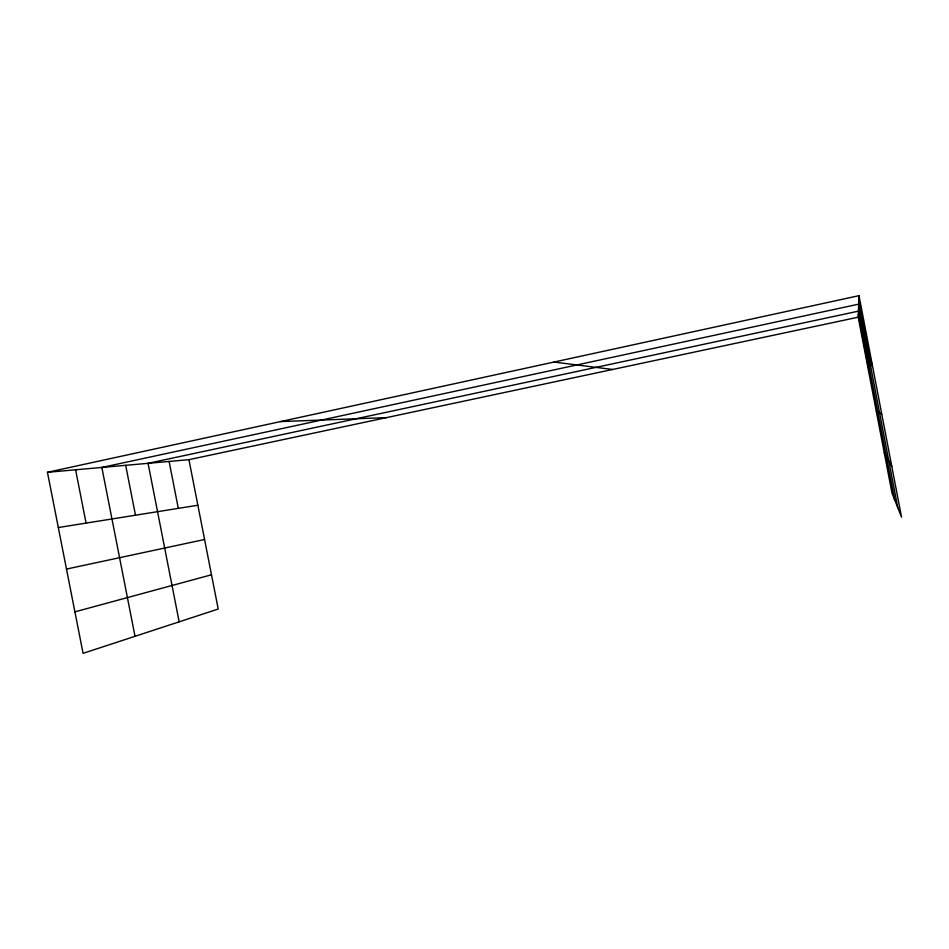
<?xml version="1.0" encoding="UTF-8"?>
<svg xmlns="http://www.w3.org/2000/svg" width="949" height="949" viewBox="0 0 949 949"><rect width="100%" height="100%" fill="white"/><g stroke="black" fill="none" stroke-linecap="round" stroke-linejoin="round"><path stroke-width="1.42" d="M859.011 295.661L901.55 517.169L892.001 493.077L858.216 317.203L859.011 295.661L47.45 472.305L83.073 653.339L218.211 609.033L188.934 459.672L47.45 472.305M868.525 370.857L871.989 363.242M74.912 611.844L211.497 574.786M188.934 459.672L858.216 317.203M66.489 569.068L204.581 539.495M58.316 527.537L197.867 505.236M280.501 421.581L386.421 417.631M553.979 362.055L612.639 369.481M876.271 411.202L881.751 414.072M884.254 452.756L891.799 466.398M169.112 461.439L178.305 508.356M179.159 621.832L148.068 463.326L858.442 311.153L894.682 499.85M125.683 465.318L135.482 515.2M135.019 636.304L101.84 467.454L858.703 304.143L897.79 507.679M75.6 469.791L86.074 523.101M858.857 300.086L871.277 364.807M858.572 307.773L870.043 367.524M858.335 314.285L868.999 369.825"/></g></svg>
